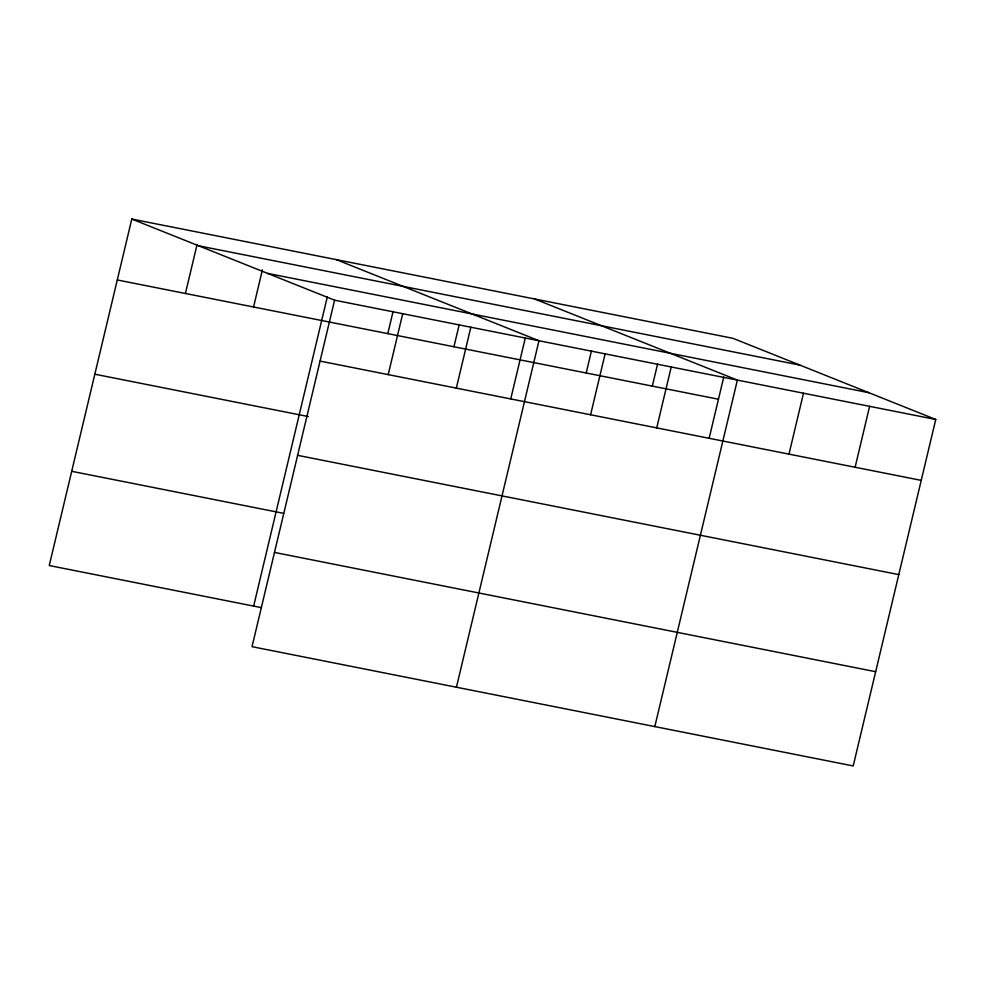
<?xml version="1.0" encoding="UTF-8"?>
<svg xmlns="http://www.w3.org/2000/svg" width="985" height="985" viewBox="0 0 985 985"><rect width="100%" height="100%" fill="white"/><g stroke="black" fill="none" stroke-linecap="round" stroke-linejoin="round"><path stroke-width="1.48" d="M131.793 219.052L334.58 300.191L252.037 646.677L853.207 765.948L935.75 419.462L732.963 338.323L131.793 219.052L49.25 565.538L261.16 607.585M185.414 293.481L197.099 244.452M253.551 307L262.392 269.853M253.65 606.095L327.34 296.744M387.807 333.632L393.113 311.346M388.201 374.62L402.717 313.71M453.937 346.757L459.244 324.471M456.338 388.139L470.842 327.217M510.796 398.765L525.374 337.596M456.437 687.234L538.98 340.736L336.193 259.597M586.198 372.995L591.505 350.709M590.594 414.771L605.11 353.861M652.316 386.12L657.635 363.834M656.724 427.896L671.241 366.974M709.188 438.128L723.766 376.947M654.816 726.585L737.371 380.099L534.572 298.96M788.985 454.134L803.489 393.224M855.115 467.259L869.62 406.337M198.711 245.831L799.882 365.09M267.661 273.411L868.832 392.683M334.58 300.191L935.75 419.462M117.289 279.962L718.447 399.233M320.076 361.101L921.234 480.372M94.831 374.202L308.243 416.544M297.618 455.341L898.788 574.612M71.696 471.298L283.618 513.345M274.483 552.437L875.653 671.708"/></g></svg>
